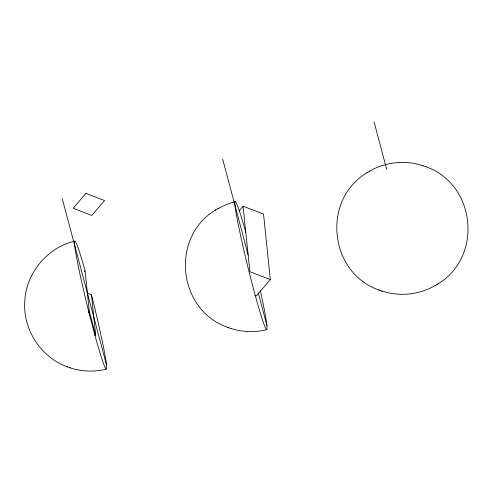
<?xml version="1.0" encoding="UTF-8"?>
<svg xmlns="http://www.w3.org/2000/svg" width="493" height="493" viewBox="0 0 493 493"><rect width="100%" height="100%" fill="white"/><g stroke="black" fill="none" stroke-linecap="round" stroke-linejoin="round"><path stroke-width="0.74" d="M88.333 312.58L89.319 311.428L85.098 270.867A65.957 3.352 76.2 0 0 78.695 268.124A65.957 3.352 76.2 0 0 105.151 367.556A65.957 3.352 76.2 0 0 91.458 294.771A65.107 19.886 24.1 0 0 87.082 292.953M239.068 210.893L243.074 206.222L263.533 214.073L270.355 279.586L256.335 295.929L254.924 295.387M215.798 209.901C169.962 236.954 177.56 310.344 227.976 327.426M367.193 172.624C321.35 199.677 328.954 273.067 379.37 290.143M437.605 284.11C483.448 257.056 475.844 183.667 425.428 166.591M217.968 208.594L226.54 204.398L235.284 201.6M369.362 171.317C386.253 161.365 407.662 159.67 425.934 166.77M378.87 289.964C397.136 297.063 418.551 295.375 435.442 285.416M215.349 210.178L218.374 208.348M366.743 172.901L369.768 171.065M435.029 285.669L438.061 283.832M74.844 241.102C47.174 247.486 25.747 273.467 24.736 301.839C22.949 329.811 41.135 357.548 67.572 366.921M266.799 329.681C253.846 332.88 239.937 332.042 227.476 327.247M106.396 369.183C93.442 372.381 79.533 371.543 67.073 366.749M422.587 165.593L423.043 165.753M381.761 290.981L382.211 291.141M230.367 328.264L230.816 328.424M69.963 367.76L70.413 367.92M270.355 279.586L249.896 271.729L243.074 206.222M94.286 334.796L95.679 335.332L91.458 294.771M374.076 121.907L386.715 169.426M222.682 159.184L248.164 254.967M258.24 292.836L266.935 325.503M62.278 198.685L106.531 365.005M89.319 311.428L95.679 335.332M84.371 271.655A65.107 15.918 -53.1 0 1 85.098 270.867M260.353 290.784A65.957 3.352 76.2 0 1 261.919 318.133A65.957 3.352 76.2 0 1 237.176 218.935A65.957 3.352 76.2 0 1 245.779 232.363M85.942 193.404L73.186 208.28L91.803 215.429L104.565 200.552L85.942 193.404"/></g></svg>
